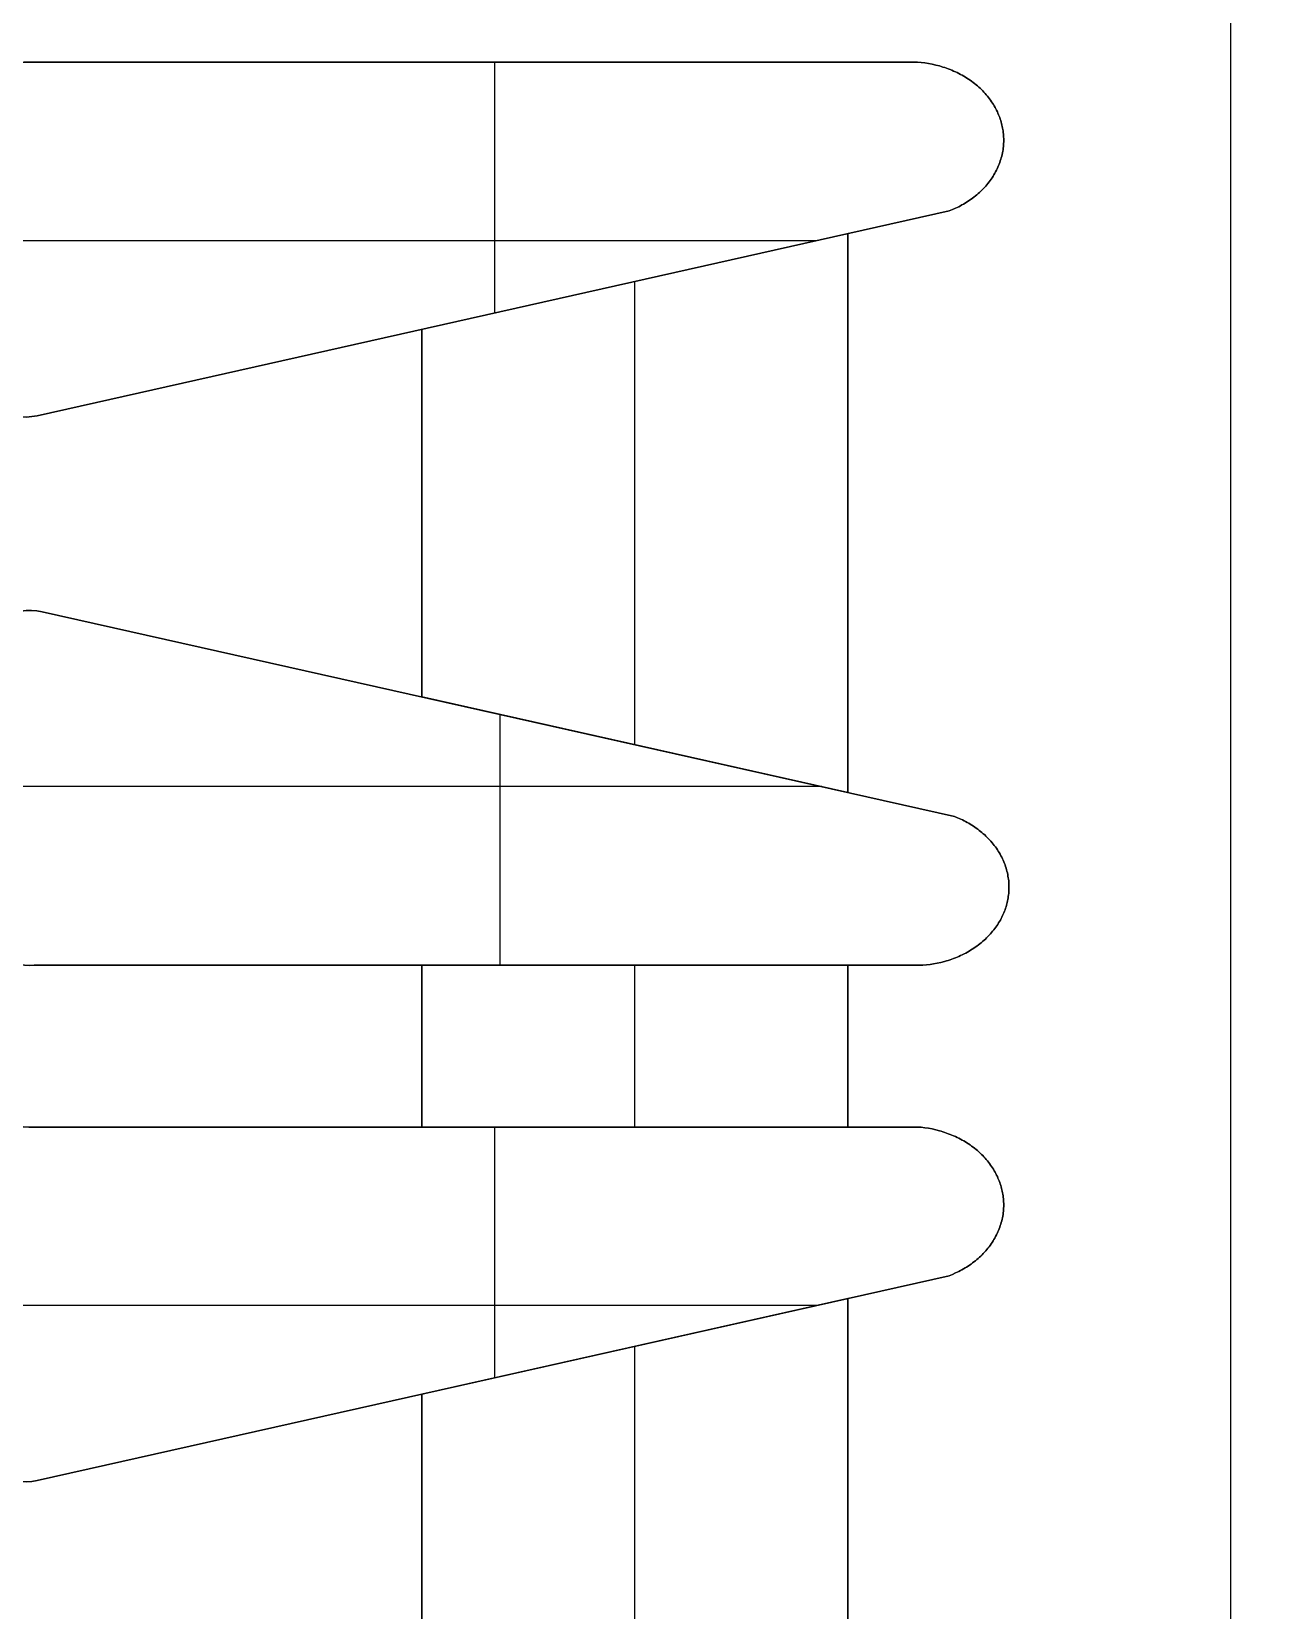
# Model space of a CAD drawing. Extents: x 0 to 96, y 0 to 48.
# Drawn here: x 54.32 to 57.229, y 23.43 to 27.137 of the extents above; entities that cross this region are included whole.
import ezdxf

# ---------------------------------------------------------------- set-up
doc = ezdxf.new("R2010")
doc.units = 0
doc.header["$MEASUREMENT"] = 0
for name, color, linetype in [('POCKETS_10_MM', 5, 'CONTINUOUS'), ('PROFILE_-_OUTSIDE', 18, 'CONTINUOUS'), ('TABS', 51, 'CONTINUOUS')]:
    doc.layers.add(name, color=color, linetype=linetype)

msp = doc.modelspace()

# ---------------------------------------------------------------- linework, layer by layer
at = {"layer": 'POCKETS_10_MM'}
msp.add_lwpolyline([(57.1355, 14.8875), (71.6805, 14.8875), (71.6805, 29.4325), (57.1355, 29.4325)], close=True, dxfattribs=at)
at = {"layer": 'PROFILE_-_OUTSIDE'}
for p, q in [((55.4078, 26.4766), (55.4078, 27.0653)), ((55.4078, 26.4766, 0.74), (55.4078, 27.0653, 0.74)), ((56.4007, 27.0653, 0.74), (56.4007, 27.0653)), ((56.5997, 26.9144), (56.5997, 26.9144, 0.74)), ((56.475, 26.7161), (54.3333, 26.2355)), ((56.475, 26.7161, 0.74), (54.3333, 26.2355, 0.74)), ((54.3333, 26.2355, 0.37), (56.475, 26.7161, 0.37)), ((56.475, 26.7161, 0.74), (56.475, 26.7161)), ((56.1632, 26.6462), (54.1879, 26.6462)), ((56.1632, 26.6462, 0.74), (54.1879, 26.6462, 0.74)), ((55.4041, 26.4758), (55.4041, 26.4758, 0.74)), ((54.3333, 26.2355, 0.74), (54.3333, 26.2355)), ((56.4873, 25.2945, 0), (54.3456, 25.7752, 0)), ((56.4873, 25.2945, 0.74), (54.3456, 25.7752, 0.74)), ((54.3456, 25.7752, 0.74), (54.3456, 25.7752, 0)), ((54.3456, 25.7752, 0.37), (56.4873, 25.2945, 0.37)), ((55.4165, 25.5348, 0), (55.4165, 25.5348, 0.74)), ((55.4201, 25.534, 0), (55.4201, 24.9453, 0)), ((55.4201, 25.534, 0.74), (55.4201, 24.9453, 0.74)), ((56.1756, 25.3645, 0), (54.2002, 25.3645, 0)), ((56.1756, 25.3645, 0.74), (54.2002, 25.3645, 0.74)), ((56.4873, 25.2945, 0.74), (56.4873, 25.2945, 0)), ((56.6121, 25.0962, 0), (56.6121, 25.0962, 0.74)), ((54.3265, 24.9453, 0), (54.3265, 24.9453, 0.74)), ((56.4131, 24.9453, 0.74), (56.4131, 24.9453, 0)), ((55.4078, 23.9766), (55.4078, 24.5653)), ((55.4078, 23.9766, 0.74), (55.4078, 24.5653, 0.74)), ((56.4007, 24.5653, 0.74), (56.4007, 24.5653)), ((56.5997, 24.4144), (56.5997, 24.4144, 0.74)), ((56.475, 24.2161), (54.3333, 23.7355)), ((56.475, 24.2161, 0.74), (54.3333, 23.7355, 0.74)), ((54.3333, 23.7355, 0.37), (56.475, 24.2161, 0.37)), ((56.475, 24.2161, 0.74), (56.475, 24.2161)), ((56.1632, 24.1462), (54.1879, 24.1462)), ((56.1632, 24.1462, 0.74), (54.1879, 24.1462, 0.74)), ((55.4041, 23.9758), (55.4041, 23.9758, 0.74)), ((54.3333, 23.7355, 0.74), (54.3333, 23.7355))]:
    msp.add_line(p, q, dxfattribs=at)
for points in [[(54.1892, 26.9621, -0.407395), (54.3142, 27.0653), (56.4007, 27.0653)], [(54.1892, 26.9621, -0.407395), (54.3142, 27.0653), (56.4007, 27.0653)], [(56.4007, 27.0653), (54.3142, 27.0653, 0.407395), (54.1892, 26.9621)], [(54.3333, 26.2355, -0.448322), (54.1866, 26.3381), (54.1892, 26.9621)], [(54.3333, 26.2355, -0.448322), (54.1866, 26.3381), (54.1892, 26.9621)], [(54.1892, 26.9621), (54.1866, 26.3381, 0.448322), (54.3333, 26.2355)], [(54.3456, 25.7752, 0.448322), (54.1989, 25.6726), (54.2015, 25.0485)], [(54.3456, 25.7752, 0.448322), (54.1989, 25.6726), (54.2015, 25.0485)], [(54.2015, 25.0485), (54.1989, 25.6726, -0.448322), (54.3456, 25.7752)], [(54.2015, 25.0485, 0.407395), (54.3265, 24.9453), (56.4131, 24.9453)], [(54.2015, 25.0485, 0.407395), (54.3265, 24.9453), (56.4131, 24.9453)], [(56.4131, 24.9453), (54.3265, 24.9453, -0.407395), (54.2015, 25.0485)], [(54.1892, 24.4621, -0.407395), (54.3142, 24.5653), (56.4007, 24.5653)], [(54.1892, 24.4621, -0.407395), (54.3142, 24.5653), (56.4007, 24.5653)], [(56.4007, 24.5653), (54.3142, 24.5653, 0.407395), (54.1892, 24.4621)], [(54.3333, 23.7355, -0.448322), (54.1866, 23.8381), (54.1892, 24.4621)], [(54.3333, 23.7355, -0.448322), (54.1866, 23.8381), (54.1892, 24.4621)], [(54.1892, 24.4621), (54.1866, 23.8381, 0.448322), (54.3333, 23.7355)]]:
    msp.add_lwpolyline(points, format="xyb", dxfattribs=at)
for points in [[(56.4007, 27.0653), (56.4092, 27.0646), (56.4177, 27.0636), (56.4262, 27.0623), (56.4348, 27.0607), (56.4433, 27.0588), (56.4519, 27.0566), (56.4561, 27.0554), (56.4604, 27.0541), (56.4646, 27.0527), (56.4688, 27.0512), (56.473, 27.0497), (56.4772, 27.0481), (56.4813, 27.0464), (56.4854, 27.0447), (56.4895, 27.0428), (56.4935, 27.0409), (56.4975, 27.0389), (56.5015, 27.0369), (56.5054, 27.0348), (56.5092, 27.0326), (56.513, 27.0303), (56.5168, 27.028), (56.5205, 27.0255), (56.5241, 27.0231), (56.5277, 27.0205), (56.5312, 27.0179), (56.5346, 27.0153), (56.538, 27.0126), (56.5413, 27.0098), (56.5445, 27.0069), (56.5476, 27.0041), (56.5507, 27.0011), (56.5537, 26.9981), (56.5566, 26.9951), (56.5594, 26.992), (56.5621, 26.9889), (56.5648, 26.9857), (56.5674, 26.9825), (56.5698, 26.9793), (56.5722, 26.976), (56.5745, 26.9727), (56.5767, 26.9694), (56.5789, 26.9661), (56.5809, 26.9627), (56.5828, 26.9593), (56.5847, 26.9559), (56.5864, 26.9525), (56.5881, 26.949), (56.5896, 26.9456), (56.5911, 26.9421), (56.5925, 26.9386), (56.5938, 26.9352), (56.595, 26.9317), (56.5961, 26.9282), (56.5972, 26.9248), (56.5981, 26.9213), (56.599, 26.9179), (56.5997, 26.9144), (56.6004, 26.9109), (56.6011, 26.9075), (56.6016, 26.9039), (56.6021, 26.9004), (56.6024, 26.8968), (56.6027, 26.8932), (56.6029, 26.8896), (56.6031, 26.8859), (56.6031, 26.8823), (56.6031, 26.8786), (56.6029, 26.8749), (56.6027, 26.8711), (56.6024, 26.8674), (56.6019, 26.8637), (56.6014, 26.8599), (56.6008, 26.8562), (56.6001, 26.8524), (56.5993, 26.8487), (56.5984, 26.8449), (56.5974, 26.8412), (56.5963, 26.8375), (56.5951, 26.8337), (56.5938, 26.83), (56.5925, 26.8263), (56.591, 26.8227), (56.5894, 26.819), (56.5877, 26.8154), (56.586, 26.8118), (56.5841, 26.8082), (56.5822, 26.8047), (56.5801, 26.8011), (56.578, 26.7977), (56.5758, 26.7942), (56.5735, 26.7908), (56.5711, 26.7875), (56.5686, 26.7842), (56.566, 26.7809), (56.5634, 26.7777), (56.5607, 26.7745), (56.5579, 26.7714), (56.555, 26.7684), (56.5521, 26.7654), (56.5491, 26.7624), (56.546, 26.7596), (56.5429, 26.7568), (56.5397, 26.754), (56.5365, 26.7513), (56.5331, 26.7487), (56.5298, 26.7461), (56.5264, 26.7436), (56.5229, 26.7412), (56.5194, 26.7389), (56.5159, 26.7366), (56.5123, 26.7344), (56.5087, 26.7322), (56.505, 26.7302), (56.5013, 26.7282), (56.4976, 26.7262), (56.4939, 26.7244), (56.4901, 26.7226), (56.4826, 26.7192), (56.475, 26.7161)], [(56.4007, 27.0653), (56.4092, 27.0646), (56.4177, 27.0636), (56.4262, 27.0623), (56.4348, 27.0607), (56.4433, 27.0588), (56.4519, 27.0566), (56.4561, 27.0554), (56.4604, 27.0541), (56.4646, 27.0527), (56.4688, 27.0512), (56.473, 27.0497), (56.4772, 27.0481), (56.4813, 27.0464), (56.4854, 27.0447), (56.4895, 27.0428), (56.4935, 27.0409), (56.4975, 27.0389), (56.5015, 27.0369), (56.5054, 27.0348), (56.5092, 27.0326), (56.513, 27.0303), (56.5168, 27.028), (56.5205, 27.0255), (56.5241, 27.0231), (56.5277, 27.0205), (56.5312, 27.0179), (56.5346, 27.0153), (56.538, 27.0126), (56.5413, 27.0098), (56.5445, 27.0069), (56.5476, 27.0041), (56.5507, 27.0011), (56.5537, 26.9981), (56.5566, 26.9951), (56.5594, 26.992), (56.5621, 26.9889), (56.5648, 26.9857), (56.5674, 26.9825), (56.5698, 26.9793), (56.5722, 26.976), (56.5745, 26.9727), (56.5767, 26.9694), (56.5789, 26.9661), (56.5809, 26.9627), (56.5828, 26.9593), (56.5847, 26.9559), (56.5864, 26.9525), (56.5881, 26.949), (56.5896, 26.9456), (56.5911, 26.9421), (56.5925, 26.9386), (56.5938, 26.9352), (56.595, 26.9317), (56.5961, 26.9282), (56.5972, 26.9248), (56.5981, 26.9213), (56.599, 26.9179), (56.5997, 26.9144), (56.6004, 26.9109), (56.6011, 26.9075), (56.6016, 26.9039), (56.6021, 26.9004), (56.6024, 26.8968), (56.6027, 26.8932), (56.6029, 26.8896), (56.6031, 26.8859), (56.6031, 26.8823), (56.6031, 26.8786), (56.6029, 26.8749), (56.6027, 26.8711), (56.6024, 26.8674), (56.6019, 26.8637), (56.6014, 26.8599), (56.6008, 26.8562), (56.6001, 26.8524), (56.5993, 26.8487), (56.5984, 26.8449), (56.5974, 26.8412), (56.5963, 26.8375), (56.5951, 26.8337), (56.5938, 26.83), (56.5925, 26.8263), (56.591, 26.8227), (56.5894, 26.819), (56.5877, 26.8154), (56.586, 26.8118), (56.5841, 26.8082), (56.5822, 26.8047), (56.5801, 26.8011), (56.578, 26.7977), (56.5758, 26.7942), (56.5735, 26.7908), (56.5711, 26.7875), (56.5686, 26.7842), (56.566, 26.7809), (56.5634, 26.7777), (56.5607, 26.7745), (56.5579, 26.7714), (56.555, 26.7684), (56.5521, 26.7654), (56.5491, 26.7624), (56.546, 26.7596), (56.5429, 26.7568), (56.5397, 26.754), (56.5365, 26.7513), (56.5331, 26.7487), (56.5298, 26.7461), (56.5264, 26.7436), (56.5229, 26.7412), (56.5194, 26.7389), (56.5159, 26.7366), (56.5123, 26.7344), (56.5087, 26.7322), (56.505, 26.7302), (56.5013, 26.7282), (56.4976, 26.7262), (56.4939, 26.7244), (56.4901, 26.7226), (56.4826, 26.7192), (56.475, 26.7161)], [(56.475, 26.7161), (56.4826, 26.7192), (56.4901, 26.7226), (56.4939, 26.7244), (56.4976, 26.7262), (56.5013, 26.7282), (56.505, 26.7302), (56.5087, 26.7322), (56.5123, 26.7344), (56.5159, 26.7366), (56.5194, 26.7389), (56.5229, 26.7412), (56.5264, 26.7436), (56.5298, 26.7461), (56.5331, 26.7487), (56.5365, 26.7513), (56.5397, 26.754), (56.5429, 26.7568), (56.546, 26.7596), (56.5491, 26.7624), (56.5521, 26.7654), (56.555, 26.7684), (56.5579, 26.7714), (56.5607, 26.7745), (56.5634, 26.7777), (56.566, 26.7809), (56.5686, 26.7842), (56.5711, 26.7875), (56.5735, 26.7908), (56.5758, 26.7942), (56.578, 26.7977), (56.5801, 26.8011), (56.5822, 26.8047), (56.5841, 26.8082), (56.586, 26.8118), (56.5877, 26.8154), (56.5894, 26.819), (56.591, 26.8227), (56.5925, 26.8263), (56.5938, 26.83), (56.5951, 26.8337), (56.5963, 26.8375), (56.5974, 26.8412), (56.5984, 26.8449), (56.5993, 26.8487), (56.6001, 26.8524), (56.6008, 26.8562), (56.6014, 26.8599), (56.6019, 26.8637), (56.6024, 26.8674), (56.6027, 26.8711), (56.6029, 26.8749), (56.6031, 26.8786), (56.6031, 26.8823), (56.6031, 26.8859), (56.6029, 26.8896), (56.6027, 26.8932), (56.6024, 26.8968), (56.6021, 26.9004), (56.6016, 26.9039), (56.6011, 26.9075), (56.6004, 26.9109), (56.5997, 26.9144), (56.599, 26.9179), (56.5981, 26.9213), (56.5972, 26.9248), (56.5961, 26.9282), (56.595, 26.9317), (56.5938, 26.9352), (56.5925, 26.9386), (56.5911, 26.9421), (56.5896, 26.9456), (56.5881, 26.949), (56.5864, 26.9525), (56.5847, 26.9559), (56.5828, 26.9593), (56.5809, 26.9627), (56.5789, 26.9661), (56.5767, 26.9694), (56.5745, 26.9727), (56.5722, 26.976), (56.5698, 26.9793), (56.5674, 26.9825), (56.5648, 26.9857), (56.5621, 26.9889), (56.5594, 26.992), (56.5566, 26.9951), (56.5537, 26.9981), (56.5507, 27.0011), (56.5476, 27.0041), (56.5445, 27.0069), (56.5413, 27.0098), (56.538, 27.0126), (56.5346, 27.0153), (56.5312, 27.0179), (56.5277, 27.0205), (56.5241, 27.0231), (56.5205, 27.0255), (56.5168, 27.028), (56.513, 27.0303), (56.5092, 27.0326), (56.5054, 27.0348), (56.5015, 27.0369), (56.4975, 27.0389), (56.4935, 27.0409), (56.4895, 27.0428), (56.4854, 27.0447), (56.4813, 27.0464), (56.4772, 27.0481), (56.473, 27.0497), (56.4688, 27.0512), (56.4646, 27.0527), (56.4604, 27.0541), (56.4561, 27.0554), (56.4519, 27.0566), (56.4433, 27.0588), (56.4348, 27.0607), (56.4262, 27.0623), (56.4177, 27.0636), (56.4092, 27.0646), (56.4007, 27.0653)], [(56.4131, 24.9453), (56.4215, 24.946), (56.43, 24.9471), (56.4385, 24.9484), (56.4471, 24.95), (56.4557, 24.9519), (56.4642, 24.9541), (56.4685, 24.9553), (56.4727, 24.9566), (56.477, 24.958), (56.4812, 24.9594), (56.4854, 24.9609), (56.4895, 24.9625), (56.4937, 24.9642), (56.4978, 24.966), (56.5018, 24.9678), (56.5059, 24.9697), (56.5099, 24.9717), (56.5138, 24.9737), (56.5177, 24.9759), (56.5216, 24.9781), (56.5254, 24.9803), (56.5291, 24.9827), (56.5328, 24.9851), (56.5364, 24.9876), (56.54, 24.9901), (56.5435, 24.9927), (56.5469, 24.9954), (56.5503, 24.9981), (56.5536, 25.0009), (56.5568, 25.0037), (56.56, 25.0066), (56.563, 25.0095), (56.566, 25.0125), (56.5689, 25.0155), (56.5717, 25.0186), (56.5745, 25.0217), (56.5771, 25.0249), (56.5797, 25.0281), (56.5822, 25.0313), (56.5846, 25.0346), (56.5869, 25.0379), (56.5891, 25.0412), (56.5912, 25.0446), (56.5932, 25.0479), (56.5952, 25.0513), (56.597, 25.0547), (56.5988, 25.0582), (56.6004, 25.0616), (56.602, 25.0651), (56.6035, 25.0685), (56.6049, 25.072), (56.6061, 25.0755), (56.6074, 25.0789), (56.6085, 25.0824), (56.6095, 25.0859), (56.6105, 25.0893), (56.6113, 25.0928), (56.6121, 25.0962), (56.6128, 25.0997), (56.6134, 25.1032), (56.6139, 25.1067), (56.6144, 25.1103), (56.6148, 25.1138), (56.6151, 25.1174), (56.6153, 25.1211), (56.6154, 25.1247), (56.6154, 25.1284), (56.6154, 25.1321), (56.6152, 25.1358), (56.615, 25.1395), (56.6147, 25.1432), (56.6143, 25.147), (56.6138, 25.1507), (56.6131, 25.1545), (56.6124, 25.1582), (56.6116, 25.162), (56.6107, 25.1657), (56.6097, 25.1694), (56.6087, 25.1732), (56.6075, 25.1769), (56.6062, 25.1806), (56.6048, 25.1843), (56.6033, 25.188), (56.6017, 25.1916), (56.6001, 25.1953), (56.5983, 25.1989), (56.5965, 25.2024), (56.5945, 25.206), (56.5925, 25.2095), (56.5903, 25.213), (56.5881, 25.2164), (56.5858, 25.2198), (56.5834, 25.2232), (56.5809, 25.2265), (56.5784, 25.2297), (56.5757, 25.2329), (56.573, 25.2361), (56.5702, 25.2392), (56.5674, 25.2423), (56.5644, 25.2453), (56.5614, 25.2482), (56.5584, 25.2511), (56.5552, 25.2539), (56.552, 25.2566), (56.5488, 25.2593), (56.5455, 25.2619), (56.5421, 25.2645), (56.5387, 25.267), (56.5353, 25.2694), (56.5318, 25.2718), (56.5282, 25.2741), (56.5246, 25.2763), (56.521, 25.2784), (56.5174, 25.2805), (56.5137, 25.2825), (56.51, 25.2844), (56.5062, 25.2863), (56.5025, 25.2881), (56.4949, 25.2914), (56.4873, 25.2945)], [(56.4131, 24.9453), (56.4215, 24.946), (56.43, 24.9471), (56.4385, 24.9484), (56.4471, 24.95), (56.4557, 24.9519), (56.4642, 24.9541), (56.4685, 24.9553), (56.4727, 24.9566), (56.477, 24.958), (56.4812, 24.9594), (56.4854, 24.9609), (56.4895, 24.9625), (56.4937, 24.9642), (56.4978, 24.966), (56.5018, 24.9678), (56.5059, 24.9697), (56.5099, 24.9717), (56.5138, 24.9737), (56.5177, 24.9759), (56.5216, 24.9781), (56.5254, 24.9803), (56.5291, 24.9827), (56.5328, 24.9851), (56.5364, 24.9876), (56.54, 24.9901), (56.5435, 24.9927), (56.5469, 24.9954), (56.5503, 24.9981), (56.5536, 25.0009), (56.5568, 25.0037), (56.56, 25.0066), (56.563, 25.0095), (56.566, 25.0125), (56.5689, 25.0155), (56.5717, 25.0186), (56.5745, 25.0217), (56.5771, 25.0249), (56.5797, 25.0281), (56.5822, 25.0313), (56.5846, 25.0346), (56.5869, 25.0379), (56.5891, 25.0412), (56.5912, 25.0446), (56.5932, 25.0479), (56.5952, 25.0513), (56.597, 25.0547), (56.5988, 25.0582), (56.6004, 25.0616), (56.602, 25.0651), (56.6035, 25.0685), (56.6049, 25.072), (56.6061, 25.0755), (56.6074, 25.0789), (56.6085, 25.0824), (56.6095, 25.0859), (56.6105, 25.0893), (56.6113, 25.0928), (56.6121, 25.0962), (56.6128, 25.0997), (56.6134, 25.1032), (56.6139, 25.1067), (56.6144, 25.1103), (56.6148, 25.1138), (56.6151, 25.1174), (56.6153, 25.1211), (56.6154, 25.1247), (56.6154, 25.1284), (56.6154, 25.1321), (56.6152, 25.1358), (56.615, 25.1395), (56.6147, 25.1432), (56.6143, 25.147), (56.6138, 25.1507), (56.6131, 25.1545), (56.6124, 25.1582), (56.6116, 25.162), (56.6107, 25.1657), (56.6097, 25.1694), (56.6087, 25.1732), (56.6075, 25.1769), (56.6062, 25.1806), (56.6048, 25.1843), (56.6033, 25.188), (56.6017, 25.1916), (56.6001, 25.1953), (56.5983, 25.1989), (56.5965, 25.2024), (56.5945, 25.206), (56.5925, 25.2095), (56.5903, 25.213), (56.5881, 25.2164), (56.5858, 25.2198), (56.5834, 25.2232), (56.5809, 25.2265), (56.5784, 25.2297), (56.5757, 25.2329), (56.573, 25.2361), (56.5702, 25.2392), (56.5674, 25.2423), (56.5644, 25.2453), (56.5614, 25.2482), (56.5584, 25.2511), (56.5552, 25.2539), (56.552, 25.2566), (56.5488, 25.2593), (56.5455, 25.2619), (56.5421, 25.2645), (56.5387, 25.267), (56.5353, 25.2694), (56.5318, 25.2718), (56.5282, 25.2741), (56.5246, 25.2763), (56.521, 25.2784), (56.5174, 25.2805), (56.5137, 25.2825), (56.51, 25.2844), (56.5062, 25.2863), (56.5025, 25.2881), (56.4949, 25.2914), (56.4873, 25.2945)], [(56.4873, 25.2945), (56.4949, 25.2914), (56.5025, 25.2881), (56.5062, 25.2863), (56.51, 25.2844), (56.5137, 25.2825), (56.5174, 25.2805), (56.521, 25.2784), (56.5246, 25.2763), (56.5282, 25.2741), (56.5318, 25.2718), (56.5353, 25.2694), (56.5387, 25.267), (56.5421, 25.2645), (56.5455, 25.2619), (56.5488, 25.2593), (56.552, 25.2566), (56.5552, 25.2539), (56.5584, 25.2511), (56.5614, 25.2482), (56.5644, 25.2453), (56.5674, 25.2423), (56.5702, 25.2392), (56.573, 25.2361), (56.5757, 25.2329), (56.5784, 25.2297), (56.5809, 25.2265), (56.5834, 25.2232), (56.5858, 25.2198), (56.5881, 25.2164), (56.5903, 25.213), (56.5925, 25.2095), (56.5945, 25.206), (56.5965, 25.2024), (56.5983, 25.1989), (56.6001, 25.1953), (56.6017, 25.1916), (56.6033, 25.188), (56.6048, 25.1843), (56.6062, 25.1806), (56.6075, 25.1769), (56.6087, 25.1732), (56.6097, 25.1694), (56.6107, 25.1657), (56.6116, 25.162), (56.6124, 25.1582), (56.6131, 25.1545), (56.6138, 25.1507), (56.6143, 25.147), (56.6147, 25.1432), (56.615, 25.1395), (56.6152, 25.1358), (56.6154, 25.1321), (56.6154, 25.1284), (56.6154, 25.1247), (56.6153, 25.1211), (56.6151, 25.1174), (56.6148, 25.1138), (56.6144, 25.1103), (56.6139, 25.1067), (56.6134, 25.1032), (56.6128, 25.0997), (56.6121, 25.0962), (56.6113, 25.0928), (56.6105, 25.0893), (56.6095, 25.0859), (56.6085, 25.0824), (56.6074, 25.0789), (56.6061, 25.0755), (56.6049, 25.072), (56.6035, 25.0685), (56.602, 25.0651), (56.6004, 25.0616), (56.5988, 25.0582), (56.597, 25.0547), (56.5952, 25.0513), (56.5932, 25.0479), (56.5912, 25.0446), (56.5891, 25.0412), (56.5869, 25.0379), (56.5846, 25.0346), (56.5822, 25.0313), (56.5797, 25.0281), (56.5771, 25.0249), (56.5745, 25.0217), (56.5717, 25.0186), (56.5689, 25.0155), (56.566, 25.0125), (56.563, 25.0095), (56.56, 25.0066), (56.5568, 25.0037), (56.5536, 25.0009), (56.5503, 24.9981), (56.5469, 24.9954), (56.5435, 24.9927), (56.54, 24.9901), (56.5364, 24.9876), (56.5328, 24.9851), (56.5291, 24.9827), (56.5254, 24.9803), (56.5216, 24.9781), (56.5177, 24.9759), (56.5138, 24.9737), (56.5099, 24.9717), (56.5059, 24.9697), (56.5018, 24.9678), (56.4978, 24.966), (56.4937, 24.9642), (56.4895, 24.9625), (56.4854, 24.9609), (56.4812, 24.9594), (56.477, 24.958), (56.4727, 24.9566), (56.4685, 24.9553), (56.4642, 24.9541), (56.4557, 24.9519), (56.4471, 24.95), (56.4385, 24.9484), (56.43, 24.9471), (56.4215, 24.946), (56.4131, 24.9453)], [(56.4007, 24.5653), (56.4092, 24.5646), (56.4177, 24.5636), (56.4262, 24.5623), (56.4348, 24.5607), (56.4433, 24.5588), (56.4519, 24.5566), (56.4561, 24.5554), (56.4604, 24.5541), (56.4646, 24.5527), (56.4688, 24.5512), (56.473, 24.5497), (56.4772, 24.5481), (56.4813, 24.5464), (56.4854, 24.5447), (56.4895, 24.5428), (56.4935, 24.5409), (56.4975, 24.5389), (56.5015, 24.5369), (56.5054, 24.5348), (56.5092, 24.5326), (56.513, 24.5303), (56.5168, 24.528), (56.5205, 24.5255), (56.5241, 24.5231), (56.5277, 24.5205), (56.5312, 24.5179), (56.5346, 24.5153), (56.538, 24.5126), (56.5413, 24.5098), (56.5445, 24.5069), (56.5476, 24.5041), (56.5507, 24.5011), (56.5537, 24.4981), (56.5566, 24.4951), (56.5594, 24.492), (56.5621, 24.4889), (56.5648, 24.4857), (56.5674, 24.4825), (56.5698, 24.4793), (56.5722, 24.476), (56.5745, 24.4727), (56.5767, 24.4694), (56.5789, 24.4661), (56.5809, 24.4627), (56.5828, 24.4593), (56.5847, 24.4559), (56.5864, 24.4525), (56.5881, 24.449), (56.5896, 24.4456), (56.5911, 24.4421), (56.5925, 24.4386), (56.5938, 24.4352), (56.595, 24.4317), (56.5961, 24.4282), (56.5972, 24.4248), (56.5981, 24.4213), (56.599, 24.4179), (56.5997, 24.4144), (56.6004, 24.4109), (56.6011, 24.4075), (56.6016, 24.4039), (56.6021, 24.4004), (56.6024, 24.3968), (56.6027, 24.3932), (56.6029, 24.3896), (56.6031, 24.3859), (56.6031, 24.3823), (56.6031, 24.3786), (56.6029, 24.3749), (56.6027, 24.3711), (56.6024, 24.3674), (56.6019, 24.3637), (56.6014, 24.3599), (56.6008, 24.3562), (56.6001, 24.3524), (56.5993, 24.3487), (56.5984, 24.3449), (56.5974, 24.3412), (56.5963, 24.3375), (56.5951, 24.3337), (56.5938, 24.33), (56.5925, 24.3263), (56.591, 24.3227), (56.5894, 24.319), (56.5877, 24.3154), (56.586, 24.3118), (56.5841, 24.3082), (56.5822, 24.3047), (56.5801, 24.3011), (56.578, 24.2977), (56.5758, 24.2942), (56.5735, 24.2908), (56.5711, 24.2875), (56.5686, 24.2842), (56.566, 24.2809), (56.5634, 24.2777), (56.5607, 24.2745), (56.5579, 24.2714), (56.555, 24.2684), (56.5521, 24.2654), (56.5491, 24.2624), (56.546, 24.2596), (56.5429, 24.2568), (56.5397, 24.254), (56.5365, 24.2513), (56.5331, 24.2487), (56.5298, 24.2461), (56.5264, 24.2436), (56.5229, 24.2412), (56.5194, 24.2389), (56.5159, 24.2366), (56.5123, 24.2344), (56.5087, 24.2322), (56.505, 24.2302), (56.5013, 24.2282), (56.4976, 24.2262), (56.4939, 24.2244), (56.4901, 24.2226), (56.4826, 24.2192), (56.475, 24.2161)], [(56.4007, 24.5653), (56.4092, 24.5646), (56.4177, 24.5636), (56.4262, 24.5623), (56.4348, 24.5607), (56.4433, 24.5588), (56.4519, 24.5566), (56.4561, 24.5554), (56.4604, 24.5541), (56.4646, 24.5527), (56.4688, 24.5512), (56.473, 24.5497), (56.4772, 24.5481), (56.4813, 24.5464), (56.4854, 24.5447), (56.4895, 24.5428), (56.4935, 24.5409), (56.4975, 24.5389), (56.5015, 24.5369), (56.5054, 24.5348), (56.5092, 24.5326), (56.513, 24.5303), (56.5168, 24.528), (56.5205, 24.5255), (56.5241, 24.5231), (56.5277, 24.5205), (56.5312, 24.5179), (56.5346, 24.5153), (56.538, 24.5126), (56.5413, 24.5098), (56.5445, 24.5069), (56.5476, 24.5041), (56.5507, 24.5011), (56.5537, 24.4981), (56.5566, 24.4951), (56.5594, 24.492), (56.5621, 24.4889), (56.5648, 24.4857), (56.5674, 24.4825), (56.5698, 24.4793), (56.5722, 24.476), (56.5745, 24.4727), (56.5767, 24.4694), (56.5789, 24.4661), (56.5809, 24.4627), (56.5828, 24.4593), (56.5847, 24.4559), (56.5864, 24.4525), (56.5881, 24.449), (56.5896, 24.4456), (56.5911, 24.4421), (56.5925, 24.4386), (56.5938, 24.4352), (56.595, 24.4317), (56.5961, 24.4282), (56.5972, 24.4248), (56.5981, 24.4213), (56.599, 24.4179), (56.5997, 24.4144), (56.6004, 24.4109), (56.6011, 24.4075), (56.6016, 24.4039), (56.6021, 24.4004), (56.6024, 24.3968), (56.6027, 24.3932), (56.6029, 24.3896), (56.6031, 24.3859), (56.6031, 24.3823), (56.6031, 24.3786), (56.6029, 24.3749), (56.6027, 24.3711), (56.6024, 24.3674), (56.6019, 24.3637), (56.6014, 24.3599), (56.6008, 24.3562), (56.6001, 24.3524), (56.5993, 24.3487), (56.5984, 24.3449), (56.5974, 24.3412), (56.5963, 24.3375), (56.5951, 24.3337), (56.5938, 24.33), (56.5925, 24.3263), (56.591, 24.3227), (56.5894, 24.319), (56.5877, 24.3154), (56.586, 24.3118), (56.5841, 24.3082), (56.5822, 24.3047), (56.5801, 24.3011), (56.578, 24.2977), (56.5758, 24.2942), (56.5735, 24.2908), (56.5711, 24.2875), (56.5686, 24.2842), (56.566, 24.2809), (56.5634, 24.2777), (56.5607, 24.2745), (56.5579, 24.2714), (56.555, 24.2684), (56.5521, 24.2654), (56.5491, 24.2624), (56.546, 24.2596), (56.5429, 24.2568), (56.5397, 24.254), (56.5365, 24.2513), (56.5331, 24.2487), (56.5298, 24.2461), (56.5264, 24.2436), (56.5229, 24.2412), (56.5194, 24.2389), (56.5159, 24.2366), (56.5123, 24.2344), (56.5087, 24.2322), (56.505, 24.2302), (56.5013, 24.2282), (56.4976, 24.2262), (56.4939, 24.2244), (56.4901, 24.2226), (56.4826, 24.2192), (56.475, 24.2161)], [(56.475, 24.2161), (56.4826, 24.2192), (56.4901, 24.2226), (56.4939, 24.2244), (56.4976, 24.2262), (56.5013, 24.2282), (56.505, 24.2302), (56.5087, 24.2322), (56.5123, 24.2344), (56.5159, 24.2366), (56.5194, 24.2389), (56.5229, 24.2412), (56.5264, 24.2436), (56.5298, 24.2461), (56.5331, 24.2487), (56.5365, 24.2513), (56.5397, 24.254), (56.5429, 24.2568), (56.546, 24.2596), (56.5491, 24.2624), (56.5521, 24.2654), (56.555, 24.2684), (56.5579, 24.2714), (56.5607, 24.2745), (56.5634, 24.2777), (56.566, 24.2809), (56.5686, 24.2842), (56.5711, 24.2875), (56.5735, 24.2908), (56.5758, 24.2942), (56.578, 24.2977), (56.5801, 24.3011), (56.5822, 24.3047), (56.5841, 24.3082), (56.586, 24.3118), (56.5877, 24.3154), (56.5894, 24.319), (56.591, 24.3227), (56.5925, 24.3263), (56.5938, 24.33), (56.5951, 24.3337), (56.5963, 24.3375), (56.5974, 24.3412), (56.5984, 24.3449), (56.5993, 24.3487), (56.6001, 24.3524), (56.6008, 24.3562), (56.6014, 24.3599), (56.6019, 24.3637), (56.6024, 24.3674), (56.6027, 24.3711), (56.6029, 24.3749), (56.6031, 24.3786), (56.6031, 24.3823), (56.6031, 24.3859), (56.6029, 24.3896), (56.6027, 24.3932), (56.6024, 24.3968), (56.6021, 24.4004), (56.6016, 24.4039), (56.6011, 24.4075), (56.6004, 24.4109), (56.5997, 24.4144), (56.599, 24.4179), (56.5981, 24.4213), (56.5972, 24.4248), (56.5961, 24.4282), (56.595, 24.4317), (56.5938, 24.4352), (56.5925, 24.4386), (56.5911, 24.4421), (56.5896, 24.4456), (56.5881, 24.449), (56.5864, 24.4525), (56.5847, 24.4559), (56.5828, 24.4593), (56.5809, 24.4627), (56.5789, 24.4661), (56.5767, 24.4694), (56.5745, 24.4727), (56.5722, 24.476), (56.5698, 24.4793), (56.5674, 24.4825), (56.5648, 24.4857), (56.5621, 24.4889), (56.5594, 24.492), (56.5566, 24.4951), (56.5537, 24.4981), (56.5507, 24.5011), (56.5476, 24.5041), (56.5445, 24.5069), (56.5413, 24.5098), (56.538, 24.5126), (56.5346, 24.5153), (56.5312, 24.5179), (56.5277, 24.5205), (56.5241, 24.5231), (56.5205, 24.5255), (56.5168, 24.528), (56.513, 24.5303), (56.5092, 24.5326), (56.5054, 24.5348), (56.5015, 24.5369), (56.4975, 24.5389), (56.4935, 24.5409), (56.4895, 24.5428), (56.4854, 24.5447), (56.4813, 24.5464), (56.4772, 24.5481), (56.473, 24.5497), (56.4688, 24.5512), (56.4646, 24.5527), (56.4604, 24.5541), (56.4561, 24.5554), (56.4519, 24.5566), (56.4433, 24.5588), (56.4348, 24.5607), (56.4262, 24.5623), (56.4177, 24.5636), (56.4092, 24.5646), (56.4007, 24.5653)]]:
    msp.add_lwpolyline(points, dxfattribs=at)
at = {"layer": 'TABS'}
for p, q in [((56.2368, 26.6627, 0.15), (55.2368, 26.4382, 0.15)), ((56.2368, 26.6627, 0), (55.2368, 26.4382, 0)), ((56.2368, 25.3507, 0), (56.2368, 26.6627, 0)), ((56.2368, 25.3507, 0.15), (56.2368, 26.6627, 0.15)), ((56.2368, 26.6627, 0.15), (56.2368, 26.6627, 0)), ((56.2368, 26.6627, 0.075), (56.2368, 25.3507, 0.075)), ((55.7368, 25.4629, 0), (55.7368, 26.5505, 0)), ((55.7368, 25.4629, 0.15), (55.7368, 26.5505, 0.15)), ((55.4041, 26.4758), (55.4041, 26.4758, 0.15)), ((55.2368, 26.4382, 0), (55.2368, 26.4382, 0.15)), ((55.2368, 26.4382, 0), (55.2368, 25.5752, 0)), ((55.2368, 26.4382, 0.15), (55.2368, 25.5752, 0.15)), ((55.2368, 25.5752, 0.075), (55.2368, 26.4382, 0.075)), ((55.2368, 25.5752, 0), (55.2368, 25.5752, 0.15)), ((56.2368, 25.3507, 0.15), (55.2368, 25.5752, 0.15)), ((56.2368, 25.3507, 0), (55.2368, 25.5752, 0)), ((55.4165, 25.5348, 0), (55.4165, 25.5348, 0.15)), ((56.2368, 25.3507, 0.15), (56.2368, 25.3507, 0)), ((55.2368, 24.9453, 0.15), (55.2368, 24.9453, 0)), ((55.2368, 24.9453, 0.15), (56.2368, 24.9453, 0.15)), ((55.2368, 24.9453, 0), (55.2368, 24.5653, 0)), ((55.2368, 24.9453, 0.15), (55.2368, 24.5653, 0.15)), ((55.2368, 24.9453, 0), (56.2368, 24.9453, 0)), ((55.2368, 24.5653, 0.075), (55.2368, 24.9453, 0.075)), ((55.7368, 24.5653, 0), (55.7368, 24.9453, 0)), ((55.7368, 24.5653, 0.15), (55.7368, 24.9453, 0.15)), ((56.2368, 24.9453, 0), (56.2368, 24.9453, 0.15)), ((56.2368, 24.5653, 0), (56.2368, 24.9453, 0)), ((56.2368, 24.5653, 0.15), (56.2368, 24.9453, 0.15)), ((56.2368, 24.9453, 0.075), (56.2368, 24.5653, 0.075)), ((55.2368, 24.5653, 0.15), (55.2368, 24.5653, 0)), ((55.2368, 24.5653, 0.15), (56.2368, 24.5653, 0.15)), ((55.2368, 24.5653, 0), (56.2368, 24.5653, 0)), ((56.2368, 24.5653, 0), (56.2368, 24.5653, 0.15)), ((56.2368, 24.1627, 0.15), (55.2368, 23.9382, 0.15)), ((56.2368, 24.1627, 0), (55.2368, 23.9382, 0)), ((56.2368, 22.8507, 0), (56.2368, 24.1627, 0)), ((56.2368, 22.8507, 0.15), (56.2368, 24.1627, 0.15)), ((56.2368, 24.1627, 0.15), (56.2368, 24.1627, 0)), ((56.2368, 24.1627, 0.075), (56.2368, 22.8507, 0.075)), ((55.7368, 22.9629, 0), (55.7368, 24.0505, 0)), ((55.7368, 22.9629, 0.15), (55.7368, 24.0505, 0.15)), ((55.4041, 23.9758), (55.4041, 23.9758, 0.15)), ((55.2368, 23.9382, 0), (55.2368, 23.9382, 0.15)), ((55.2368, 23.9382, 0), (55.2368, 23.0752, 0)), ((55.2368, 23.9382, 0.15), (55.2368, 23.0752, 0.15)), ((55.2368, 23.0752, 0.075), (55.2368, 23.9382, 0.075))]:
    msp.add_line(p, q, dxfattribs=at)

doc.saveas('drawing.dxf')
